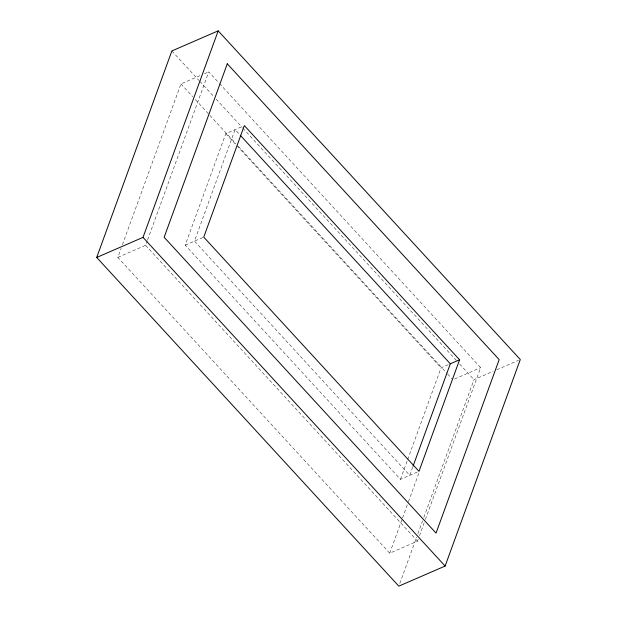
<?xml version="1.0" encoding="UTF-8"?>
<svg xmlns="http://www.w3.org/2000/svg" width="617" height="617" viewBox="0 0 617 617"><rect width="100%" height="100%" fill="white"/><g stroke="black" fill="none" stroke-linecap="round" stroke-linejoin="round"><path stroke-width="0.46" stroke-dasharray="3.08 2.31" d="M418.164 539.335L417.508 541.14L389.72 553.194L117.824 257.374L121.109 248.335M122.428 244.725L180.958 83.897L200.941 75.235M117.824 257.374L145.612 245.319L147.262 240.8M147.586 239.897L208.754 71.842L219.189 83.195M417.308 472.044L400.464 479.347L185.216 245.157L225.799 133.634L241.802 126.693M400.464 479.347L407.336 460.459M407.667 459.565L441.055 367.825L450.317 363.806M412.673 467.231L409.727 475.329L194.478 241.139L235.069 129.616L238.98 133.874M389.72 553.194L402.215 518.858M402.539 517.956L408.13 502.6M408.462 501.69L419.313 471.874M399.801 583.435L416.614 537.237M417.933 533.612L422.545 520.933M423.864 517.308L473.979 379.632L493.207 371.295M419.483 535.718L424.087 523.069M425.406 519.452L480.651 367.663L219.837 83.904M204.412 73.724L208.754 71.842M185.216 245.157L202.9 237.483M454.59 378.961L480.651 367.663M496.7 369.776L518.55 360.297M171.873 50.941L199.214 80.696M199.869 81.398L213.536 96.275M216.143 99.113L242.188 127.449M242.836 128.151L456.395 360.505M459.65 364.045L473.979 379.632M180.958 83.897L192.697 96.668M195.304 99.507L235.733 143.483M238.339 146.322L446.986 373.331M447.641 374.041L452.207 379.008M225.799 133.634L236.242 144.987M236.889 145.697L441.055 367.825M145.612 245.319L417.508 541.14"/><path stroke-width="0.93" d="M96.707 257.459L171.873 50.941L218.194 30.85L520.293 359.541L445.127 566.059L398.806 586.15L96.707 257.459L143.021 237.368L218.194 30.85M412.997 466.336L450.317 363.806L459.58 359.788L244.332 125.598L203.741 237.121L418.989 471.311L459.58 359.788M240.283 135.293L450.317 363.806M143.021 237.368L445.127 566.059M227.28 63.806L164.145 237.283L436.042 533.103L499.176 359.626L227.28 63.806"/></g></svg>
